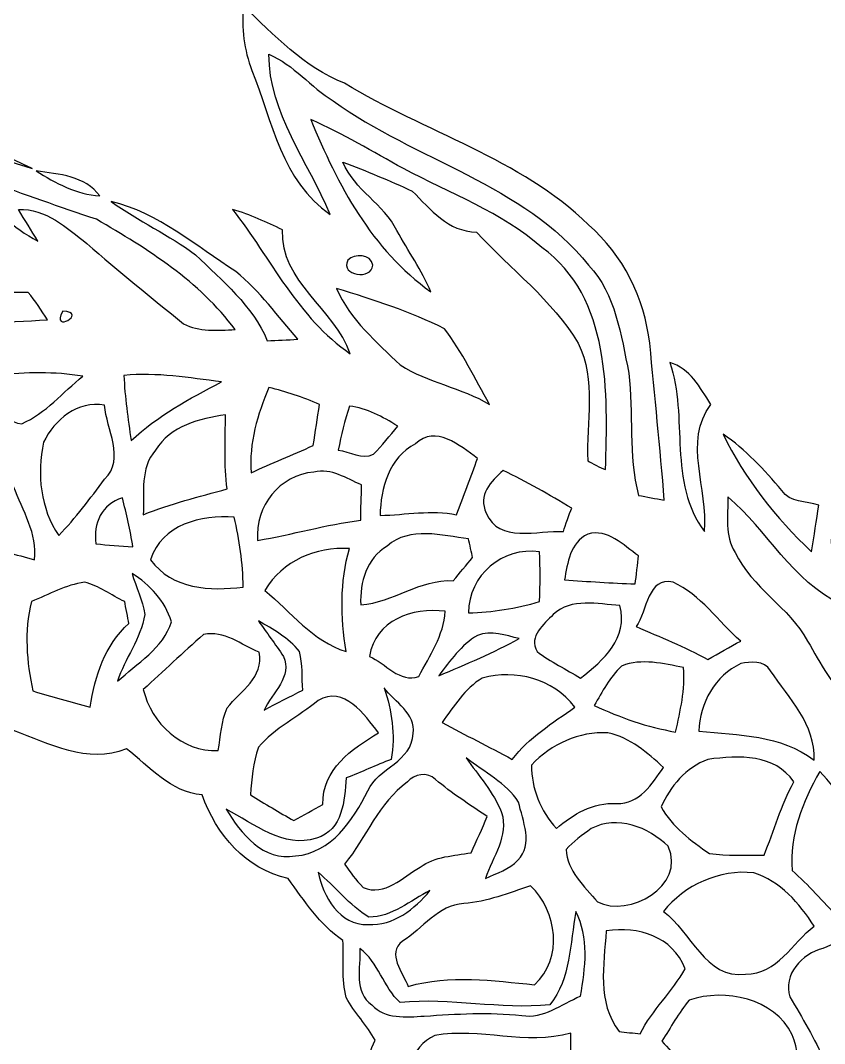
# Model space of a CAD drawing. Extents: x -110 to 93, y -182 to 230.
# Drawn here: x 11.39 to 45.23, y -60.71 to -17.64 of the extents above; entities that cross this region are included whole.
import ezdxf

# ---------------------------------------------------------------- set-up
doc = ezdxf.new("R2010")
doc.units = 0
doc.header["$MEASUREMENT"] = 0
doc.layers.add('LAAG_1', color=7, linetype='CONTINUOUS')

msp = doc.modelspace()

# ---------------------------------------------------------------- linework, layer by layer
at = {"layer": 'LAAG_1', "color": 250}
for points, knots in [([(20.7632, -17.0338), (22.0843, -18.2531), (23.3037, -19.6087), (25.0312, -20.2859), (25.0312, -20.2859), (28.42, -22.3533), (32.418, -23.4377), (35.2986, -26.2501), (35.2986, -26.2501), (36.7551, -27.5036), (37.636, -29.3335), (37.8735, -31.2301), (37.8735, -31.2301), (38.076, -33.433), (38.3133, -35.6354), (38.484, -37.8378), (38.484, -37.8378), (38.1107, -37.7694), (37.738, -37.7024), (37.3986, -37.635), (37.3986, -37.635), (36.9584, -35.9401), (37.1958, -34.1785), (36.9926, -32.4842), (36.9926, -32.4842), (36.6537, -30.8916), (36.4503, -29.1638), (35.2986, -27.9434), (35.2986, -27.9434), (32.5531, -24.5214), (28.0132, -23.5397), (24.5578, -21.0321), (24.5578, -21.0321), (23.6086, -20.4555), (22.8971, -19.5069), (21.8469, -19.0665), (21.8469, -19.0665), (21.847, -21.54), (23.5071, -23.6069), (24.4218, -25.8087), (24.4218, -25.8087), (22.3885, -24.4195), (21.9824, -21.8789), (21.1345, -19.7444), (21.1345, -19.7444), (20.7968, -18.8972), (20.6947, -17.948), (20.763, -17.0339), (20.763, -17.0339), (20.763, -17.0339), (20.7632, -17.0338), (20.7632, -17.0338)], [0, 0, 0, 0, 0.0769231, 0.0769231, 0.0769231, 0.0769231, 0.1538462, 0.1538462, 0.1538462, 0.1538462, 0.2307692, 0.2307692, 0.2307692, 0.2307692, 0.3076923, 0.3076923, 0.3076923, 0.3076923, 0.3846154, 0.3846154, 0.3846154, 0.3846154, 0.4615385, 0.4615385, 0.4615385, 0.4615385, 0.5384615, 0.5384615, 0.5384615, 0.5384615, 0.6153846, 0.6153846, 0.6153846, 0.6153846, 0.6923077, 0.6923077, 0.6923077, 0.6923077, 0.7692308, 0.7692308, 0.7692308, 0.7692308, 0.8461538, 0.8461538, 0.8461538, 0.8461538, 0.9230769, 0.9230769, 0.9230769, 0.9230769, 1, 1, 1, 1]), ([(0.5345, -17.9816), (2.296, -18.8627), (3.8212, -20.2187), (5.6506, -20.9983), (5.6506, -20.9983), (7.751, -21.9119), (9.8184, -22.8956), (11.8846, -23.8775), (11.8846, -23.8775), (10.225, -23.3016), (8.5311, -22.9975), (6.904, -22.387), (6.904, -22.387), (5.7867, -22.0481), (4.9727, -20.9642), (3.7522, -21.0321), (3.7522, -21.0321), (4.4653, -23.6069), (5.9893, -25.9444), (7.7173, -27.9434), (7.7173, -27.9434), (7.108, -27.8414), (6.5315, -27.7064), (5.9216, -27.6051), (5.9216, -27.6051), (5.8202, -26.9613), (5.7178, -26.2836), (5.1766, -25.877), (5.1766, -25.877), (2.8718, -23.7418), (1.8892, -20.7262), (0.5343, -17.9816), (0.5343, -17.9816), (0.5343, -17.9816), (0.5345, -17.9816), (0.5345, -17.9816)], [0, 0, 0, 0, 0.1111111, 0.1111111, 0.1111111, 0.1111111, 0.2222222, 0.2222222, 0.2222222, 0.2222222, 0.3333333, 0.3333333, 0.3333333, 0.3333333, 0.4444444, 0.4444444, 0.4444444, 0.4444444, 0.5555556, 0.5555556, 0.5555556, 0.5555556, 0.6666667, 0.6666667, 0.6666667, 0.6666667, 0.7777778, 0.7777778, 0.7777778, 0.7777778, 0.8888889, 0.8888889, 0.8888889, 0.8888889, 1, 1, 1, 1]), ([(23.6086, -21.8111), (24.964, -22.4205), (26.2176, -23.1656), (27.5057, -23.8775), (27.5057, -23.8775), (29.4707, -24.9288), (31.6384, -25.7069), (33.3333, -27.1989), (33.3333, -27.1989), (36.247, -29.2992), (36.1113, -33.3648), (36.0107, -36.5496), (36.0107, -36.5496), (35.8073, -36.4822), (35.4332, -36.2796), (35.2645, -36.1777), (35.2645, -36.1777), (35.1968, -34.5509), (35.637, -32.7895), (34.8573, -31.2301), (34.8573, -31.2301), (33.7736, -29.4007), (32.0119, -28.1136), (30.5886, -26.5548), (30.5886, -26.5548), (29.3694, -26.5206), (28.6573, -25.6059), (27.8777, -24.8267), (27.8777, -24.8267), (26.9294, -24.3854), (25.9465, -23.9794), (24.964, -23.6069), (24.964, -23.6069), (25.4384, -24.7925), (26.6919, -25.369), (27.234, -26.4865), (27.234, -26.4865), (27.7087, -27.3681), (28.2843, -28.1477), (28.6573, -29.0613), (28.6573, -29.0613), (26.184, -27.3002), (24.727, -24.5552), (23.6084, -21.8111), (23.6084, -21.8111), (23.6084, -21.8111), (23.6086, -21.8111), (23.6086, -21.8111)], [0, 0, 0, 0, 0.0833333, 0.0833333, 0.0833333, 0.0833333, 0.1666667, 0.1666667, 0.1666667, 0.1666667, 0.25, 0.25, 0.25, 0.25, 0.3333333, 0.3333333, 0.3333333, 0.3333333, 0.4166667, 0.4166667, 0.4166667, 0.4166667, 0.5, 0.5, 0.5, 0.5, 0.5833333, 0.5833333, 0.5833333, 0.5833333, 0.6666667, 0.6666667, 0.6666667, 0.6666667, 0.75, 0.75, 0.75, 0.75, 0.8333333, 0.8333333, 0.8333333, 0.8333333, 0.9166667, 0.9166667, 0.9166667, 0.9166667, 1, 1, 1, 1]), ([(5.4131, -22.8954), (8.5311, -23.8095), (11.5121, -24.9965), (14.5951, -26.0127), (14.5951, -26.0127), (16.7309, -27.2655), (18.9325, -28.6217), (20.4231, -30.6548), (20.4231, -30.6548), (19.6782, -30.689), (18.8989, -30.7562), (18.2554, -30.4173), (18.2554, -30.4173), (16.9, -29.2992), (15.5103, -28.2149), (14.1889, -27.0287), (14.1889, -27.0287), (13.3421, -26.3846), (12.461, -25.5387), (11.3088, -25.6059), (11.3088, -25.6059), (11.5804, -26.0461), (11.851, -26.4865), (12.1227, -26.9274), (12.1227, -26.9274), (11.0725, -26.3846), (10.2586, -25.5387), (9.4111, -24.7595), (9.4111, -24.7595), (9.2757, -24.8267), (9.005, -24.9965), (8.869, -25.0633), (8.869, -25.0633), (8.9709, -26.0461), (9.2084, -26.9951), (9.3434, -27.9781), (9.3434, -27.9781), (7.7856, -26.5206), (5.9893, -25.0633), (5.4129, -22.8956), (5.4129, -22.8956), (5.4129, -22.8956), (5.4131, -22.8954), (5.4131, -22.8954)], [0, 0, 0, 0, 0.0909091, 0.0909091, 0.0909091, 0.0909091, 0.1818182, 0.1818182, 0.1818182, 0.1818182, 0.2727273, 0.2727273, 0.2727273, 0.2727273, 0.3636364, 0.3636364, 0.3636364, 0.3636364, 0.4545455, 0.4545455, 0.4545455, 0.4545455, 0.5454545, 0.5454545, 0.5454545, 0.5454545, 0.6363636, 0.6363636, 0.6363636, 0.6363636, 0.7272727, 0.7272727, 0.7272727, 0.7272727, 0.8181818, 0.8181818, 0.8181818, 0.8181818, 0.9090909, 0.9090909, 0.9090909, 0.9090909, 1, 1, 1, 1]), ([(12.0538, -23.9794), (13.0038, -24.1148), (14.1217, -24.1827), (14.7311, -25.0297), (14.7311, -25.0297), (13.7493, -24.9623), (12.8676, -24.4873), (12.0538, -23.9794), (12.0538, -23.9794), (12.0538, -23.9794), (12.0538, -23.9794), (12.0538, -23.9794)], [0, 0, 0, 0, 0.3333333, 0.3333333, 0.3333333, 0.3333333, 0.6666667, 0.6666667, 0.6666667, 0.6666667, 1, 1, 1, 1]), ([(15.2051, -25.267), (17.2046, -25.7408), (18.764, -27.1301), (20.4572, -28.2149), (20.4572, -28.2149), (21.4734, -29.0277), (22.2194, -30.1126), (23.0669, -31.0609), (23.0669, -31.0609), (22.6266, -31.095), (22.1858, -31.095), (21.7785, -31.1288), (21.7785, -31.1288), (21.1692, -29.6375), (19.8819, -28.6217), (18.764, -27.5036), (18.764, -27.5036), (17.6454, -26.6902), (16.3571, -26.081), (15.2049, -25.2671), (15.2049, -25.2671), (15.2049, -25.2671), (15.2051, -25.267), (15.2051, -25.267)], [0, 0, 0, 0, 0.1666667, 0.1666667, 0.1666667, 0.1666667, 0.3333333, 0.3333333, 0.3333333, 0.3333333, 0.5, 0.5, 0.5, 0.5, 0.6666667, 0.6666667, 0.6666667, 0.6666667, 0.8333333, 0.8333333, 0.8333333, 0.8333333, 1, 1, 1, 1]), ([(20.3217, -25.6059), (21.0672, -25.8087), (21.7449, -26.1482), (22.4226, -26.4529), (22.4226, -26.4529), (22.3207, -28.6558), (24.625, -29.7739), (25.2691, -31.6703), (25.2691, -31.6703), (23.067, -30.1805), (21.9147, -27.6391), (20.3217, -25.6059), (20.3217, -25.6059), (20.3217, -25.6059), (20.3217, -25.6059), (20.3217, -25.6059)], [0, 0, 0, 0, 0.25, 0.25, 0.25, 0.25, 0.5, 0.5, 0.5, 0.5, 0.75, 0.75, 0.75, 0.75, 1, 1, 1, 1]), ([(25.168, -27.74), (25.4384, -27.4353), (26.1502, -27.47), (26.2176, -27.9434), (26.2176, -27.9434), (26.184, -28.5875), (24.8284, -28.3836), (25.1678, -27.74), (25.1678, -27.74), (25.1678, -27.74), (25.168, -27.74), (25.168, -27.74)], [0, 0, 0, 0, 0.3333333, 0.3333333, 0.3333333, 0.3333333, 0.6666667, 0.6666667, 0.6666667, 0.6666667, 1, 1, 1, 1]), ([(3.6173, -27.6721), (5.2102, -28.2485), (6.8027, -28.9605), (8.4971, -29.2315), (8.4971, -29.2315), (9.5814, -29.4352), (10.631, -29.0277), (11.7159, -29.0955), (11.7159, -29.0955), (12.0208, -29.4352), (12.2576, -29.8411), (12.5287, -30.2477), (12.5287, -30.2477), (10.7325, -30.3495), (8.9031, -30.4173), (7.0732, -30.4509), (7.0732, -30.4509), (5.7867, -29.7049), (4.6338, -28.7236), (3.6173, -27.6723), (3.6173, -27.6723), (3.6173, -27.6723), (3.6173, -27.6721), (3.6173, -27.6721)], [0, 0, 0, 0, 0.1666667, 0.1666667, 0.1666667, 0.1666667, 0.3333333, 0.3333333, 0.3333333, 0.3333333, 0.5, 0.5, 0.5, 0.5, 0.6666667, 0.6666667, 0.6666667, 0.6666667, 0.8333333, 0.8333333, 0.8333333, 0.8333333, 1, 1, 1, 1]), ([(46.9542, -33.433), (48.0044, -31.5354), (48.9532, -29.3335), (50.9186, -28.2149), (50.9186, -28.2149), (50.7832, -30.8916), (50.9865, -33.6023), (51.2239, -36.2796), (51.2239, -36.2796), (52.3752, -41.6321), (51.4273, -47.3251), (48.9875, -52.2043), (48.9875, -52.2043), (48.9191, -52.0352), (48.7158, -51.6963), (48.6138, -51.5266), (48.6138, -51.5266), (49.4278, -49.1885), (49.9021, -46.7824), (50.2405, -44.343), (50.2405, -44.343), (49.6311, -40.4809), (50.139, -36.5164), (49.8332, -32.5856), (49.8332, -32.5856), (49.3941, -32.0103), (48.9191, -32.7553), (48.4789, -32.9591), (48.4789, -32.9591), (48.2421, -32.9923), (47.7681, -32.9923), (47.5306, -32.9923), (47.5306, -32.9923), (47.6991, -34.1783), (47.9366, -35.4321), (47.4964, -36.5837), (47.4964, -36.5837), (46.5135, -39.0576), (47.9366, -42.0729), (46.1414, -44.2758), (46.1414, -44.2758), (46.7167, -44.8511), (46.5133, -45.6648), (46.412, -46.3763), (46.412, -46.3763), (45.5652, -45.6991), (45.0565, -44.716), (44.5137, -43.7666), (44.5137, -43.7666), (43.7353, -42.3433), (42.1764, -41.5306), (41.4645, -40.0408), (41.4645, -40.0408), (41.0248, -39.3289), (41.1604, -38.4814), (41.1604, -37.7024), (41.1604, -37.7024), (42.82, -39.0908), (43.8713, -41.2602), (45.9035, -42.209), (45.9035, -42.209), (45.8027, -41.124), (45.3612, -40.0408), (45.5652, -38.9558), (45.5652, -38.9558), (45.9712, -37.0922), (46.0053, -35.1268), (46.9542, -33.4331), (46.9542, -33.4331), (46.9542, -33.4331), (46.9542, -33.433), (46.9542, -33.433)], [0, 0, 0, 0, 0.0555556, 0.0555556, 0.0555556, 0.0555556, 0.1111111, 0.1111111, 0.1111111, 0.1111111, 0.1666667, 0.1666667, 0.1666667, 0.1666667, 0.2222222, 0.2222222, 0.2222222, 0.2222222, 0.2777778, 0.2777778, 0.2777778, 0.2777778, 0.3333333, 0.3333333, 0.3333333, 0.3333333, 0.3888889, 0.3888889, 0.3888889, 0.3888889, 0.4444444, 0.4444444, 0.4444444, 0.4444444, 0.5, 0.5, 0.5, 0.5, 0.5555556, 0.5555556, 0.5555556, 0.5555556, 0.6111111, 0.6111111, 0.6111111, 0.6111111, 0.6666667, 0.6666667, 0.6666667, 0.6666667, 0.7222222, 0.7222222, 0.7222222, 0.7222222, 0.7777778, 0.7777778, 0.7777778, 0.7777778, 0.8333333, 0.8333333, 0.8333333, 0.8333333, 0.8888889, 0.8888889, 0.8888889, 0.8888889, 0.9444444, 0.9444444, 0.9444444, 0.9444444, 1, 1, 1, 1]), ([(24.6924, -28.9262), (26.2512, -29.4007), (27.81, -29.9094), (29.2326, -30.6207), (29.2326, -30.6207), (29.9788, -31.6031), (30.5203, -32.7216), (31.1303, -33.8055), (31.1303, -33.8055), (29.9447, -33.0942), (28.5217, -32.8903), (27.3697, -32.1448), (27.3697, -32.1448), (26.3873, -31.1969), (25.2691, -30.2477), (24.6924, -28.9264), (24.6924, -28.9264), (24.6924, -28.9264), (24.6924, -28.9262), (24.6924, -28.9262)], [0, 0, 0, 0, 0.2, 0.2, 0.2, 0.2, 0.4, 0.4, 0.4, 0.4, 0.6, 0.6, 0.6, 0.6, 0.8, 0.8, 0.8, 0.8, 1, 1, 1, 1]), ([(13.1717, -29.8756), (14.291, -29.9429), (12.6306, -30.8582), (13.1717, -29.8758), (13.1717, -29.8758), (13.1717, -29.8758), (13.1717, -29.8756), (13.1717, -29.8756)], [0, 0, 0, 0, 0.5, 0.5, 0.5, 0.5, 1, 1, 1, 1]), ([(38.7201, -32.0433), (39.568, -32.2808), (39.974, -33.0942), (40.4489, -33.8055), (40.4489, -33.8055), (39.2631, -35.3643), (40.347, -37.3634), (40.1774, -39.1597), (40.1774, -39.1597), (38.6192, -37.0922), (39.4991, -34.3478), (38.7199, -32.0435), (38.7199, -32.0435), (38.7199, -32.0435), (38.7201, -32.0433), (38.7201, -32.0433)], [0, 0, 0, 0, 0.25, 0.25, 0.25, 0.25, 0.5, 0.5, 0.5, 0.5, 0.75, 0.75, 0.75, 0.75, 1, 1, 1, 1]), ([(10.4284, -32.5855), (11.6142, -32.4499), (12.8334, -32.4165), (14.0192, -32.6203), (14.0192, -32.6203), (13.1717, -33.2974), (12.461, -34.1785), (11.4444, -34.6189), (11.4444, -34.6189), (10.4625, -34.5509), (10.5297, -33.331), (10.4282, -32.5856), (10.4282, -32.5856), (10.4282, -32.5856), (10.4284, -32.5855), (10.4284, -32.5855)], [0, 0, 0, 0, 0.25, 0.25, 0.25, 0.25, 0.5, 0.5, 0.5, 0.5, 0.75, 0.75, 0.75, 0.75, 1, 1, 1, 1]), ([(15.7473, -32.5855), (17.1364, -32.4499), (18.4918, -32.6869), (19.8478, -32.8567), (19.8478, -32.8567), (18.4918, -33.5679), (17.1705, -34.2804), (16.0524, -35.3302), (16.0524, -35.3302), (15.9175, -34.4153), (15.7813, -33.5008), (15.7473, -32.5856), (15.7473, -32.5856), (15.7473, -32.5856), (15.7473, -32.5855), (15.7473, -32.5855)], [0, 0, 0, 0, 0.25, 0.25, 0.25, 0.25, 0.5, 0.5, 0.5, 0.5, 0.75, 0.75, 0.75, 0.75, 1, 1, 1, 1]), ([(21.847, -33.0942), (22.5583, -33.2633), (23.2696, -33.5008), (23.982, -33.8055), (23.982, -33.8055), (23.8801, -34.3813), (23.8118, -34.9577), (23.7099, -35.5336), (23.7099, -35.5336), (22.8296, -35.9401), (21.9483, -36.2796), (21.1013, -36.6856), (21.1013, -36.6856), (20.9995, -35.4321), (21.3725, -34.2117), (21.8469, -33.0942), (21.8469, -33.0942), (21.8469, -33.0942), (21.847, -33.0942), (21.847, -33.0942)], [0, 0, 0, 0, 0.2, 0.2, 0.2, 0.2, 0.4, 0.4, 0.4, 0.4, 0.6, 0.6, 0.6, 0.6, 0.8, 0.8, 0.8, 0.8, 1, 1, 1, 1]), ([(12.3597, -35.3979), (12.8335, -34.4496), (13.7823, -33.6363), (14.9345, -33.8402), (14.9345, -33.8402), (15.0033, -34.8557), (15.815, -36.0757), (14.9345, -36.9568), (14.9345, -36.9568), (14.3251, -37.7694), (13.7151, -38.5828), (13.0036, -39.3289), (13.0036, -39.3289), (12.2242, -38.1761), (12.0885, -36.7534), (12.3595, -35.398), (12.3595, -35.398), (12.3595, -35.398), (12.3597, -35.3979), (12.3597, -35.3979)], [0, 0, 0, 0, 0.2, 0.2, 0.2, 0.2, 0.4, 0.4, 0.4, 0.4, 0.6, 0.6, 0.6, 0.6, 0.8, 0.8, 0.8, 0.8, 1, 1, 1, 1]), ([(25.235, -33.8732), (25.9806, -33.9746), (26.6242, -34.3142), (27.2678, -34.7208), (27.2678, -34.7208), (26.9294, -35.1268), (26.6242, -35.5336), (26.2512, -35.9055), (26.2512, -35.9055), (25.7773, -36.1434), (25.235, -35.7711), (24.7606, -35.7368), (24.7606, -35.7368), (24.8963, -35.0937), (25.0312, -34.4838), (25.235, -33.8733), (25.235, -33.8733), (25.235, -33.8733), (25.235, -33.8732), (25.235, -33.8732)], [0, 0, 0, 0, 0.2, 0.2, 0.2, 0.2, 0.4, 0.4, 0.4, 0.4, 0.6, 0.6, 0.6, 0.6, 0.8, 0.8, 0.8, 0.8, 1, 1, 1, 1]), ([(17.0686, -35.7368), (17.7128, -34.6861), (18.9325, -34.4155), (20.017, -34.2459), (20.017, -34.2459), (20.0171, -35.296), (19.9491, -36.3468), (20.0853, -37.3634), (20.0853, -37.3634), (18.8989, -37.7022), (17.7127, -37.9735), (16.5605, -38.4473), (16.5605, -38.4473), (16.5947, -37.5331), (16.425, -36.4824), (17.0686, -35.7368), (17.0686, -35.7368), (17.0686, -35.7368), (17.0686, -35.7368), (17.0686, -35.7368)], [0, 0, 0, 0, 0.2, 0.2, 0.2, 0.2, 0.4, 0.4, 0.4, 0.4, 0.6, 0.6, 0.6, 0.6, 0.8, 0.8, 0.8, 0.8, 1, 1, 1, 1]), ([(28.0134, -35.4657), (28.8607, -34.6528), (29.8773, -35.5336), (30.6222, -36.0757), (30.6222, -36.0757), (30.3511, -36.8547), (30.0469, -37.6681), (29.7411, -38.4473), (29.7411, -38.4473), (28.6911, -38.2444), (27.6071, -38.4473), (26.5232, -38.4814), (26.5232, -38.4814), (26.5559, -37.3297), (26.8953, -36.0421), (28.0132, -35.4657), (28.0132, -35.4657), (28.0132, -35.4657), (28.0134, -35.4657), (28.0134, -35.4657)], [0, 0, 0, 0, 0.2, 0.2, 0.2, 0.2, 0.4, 0.4, 0.4, 0.4, 0.6, 0.6, 0.6, 0.6, 0.8, 0.8, 0.8, 0.8, 1, 1, 1, 1]), ([(40.9565, -35.0596), (41.9059, -35.7032), (42.6845, -36.5496), (43.4305, -37.4311), (43.4305, -37.4311), (43.7699, -37.9397), (44.4471, -37.8714), (44.9893, -38.0418), (44.9893, -38.0418), (44.888, -38.6846), (44.786, -39.3289), (44.684, -40.0061), (44.684, -40.0061), (43.1594, -38.5828), (41.8717, -36.9221), (40.9565, -35.0596), (40.9565, -35.0596), (40.9565, -35.0596), (40.9565, -35.0596), (40.9565, -35.0596)], [0, 0, 0, 0, 0.2, 0.2, 0.2, 0.2, 0.4, 0.4, 0.4, 0.4, 0.6, 0.6, 0.6, 0.6, 0.8, 0.8, 0.8, 0.8, 1, 1, 1, 1]), ([(21.3725, -39.5315), (21.2706, -38.0752), (22.2877, -36.7875), (23.7439, -36.6515), (23.7439, -36.6515), (24.4901, -36.4822), (25.0995, -36.9221), (25.7431, -37.1943), (25.7431, -37.1943), (25.7431, -37.7022), (25.7095, -38.1762), (25.7095, -38.6848), (25.7095, -38.6848), (24.2526, -38.8544), (22.8294, -39.2946), (21.3725, -39.5316), (21.3725, -39.5316), (21.3725, -39.5316), (21.3725, -39.5315), (21.3725, -39.5315)], [0, 0, 0, 0, 0.2, 0.2, 0.2, 0.2, 0.4, 0.4, 0.4, 0.4, 0.6, 0.6, 0.6, 0.6, 0.8, 0.8, 0.8, 0.8, 1, 1, 1, 1]), ([(30.9952, -38.3799), (30.6222, -37.635), (31.1986, -37.0251), (31.7067, -36.5837), (31.7067, -36.5837), (32.6897, -37.0586), (33.638, -37.6009), (34.5873, -38.1762), (34.5873, -38.1762), (34.4855, -38.4135), (34.3151, -38.888), (34.2479, -39.1597), (34.2479, -39.1597), (33.164, -39.0908), (31.5033, -39.6678), (30.9952, -38.3801), (30.9952, -38.3801), (30.9952, -38.3801), (30.9952, -38.3799), (30.9952, -38.3799)], [0, 0, 0, 0, 0.2, 0.2, 0.2, 0.2, 0.4, 0.4, 0.4, 0.4, 0.6, 0.6, 0.6, 0.6, 0.8, 0.8, 0.8, 0.8, 1, 1, 1, 1]), ([(9.5473, -38.7529), (10.0554, -38.2444), (10.5974, -37.7694), (11.1065, -37.2615), (11.1065, -37.2615), (11.4782, -38.278), (12.1227, -39.2612), (11.9865, -40.3449), (11.9865, -40.3449), (11.2074, -40.1415), (10.4282, -39.9046), (9.6491, -39.6678), (9.6491, -39.6678), (9.6145, -39.3625), (9.5814, -39.0578), (9.5471, -38.7531), (9.5471, -38.7531), (9.5471, -38.7531), (9.5473, -38.7529), (9.5473, -38.7529)], [0, 0, 0, 0, 0.2, 0.2, 0.2, 0.2, 0.4, 0.4, 0.4, 0.4, 0.6, 0.6, 0.6, 0.6, 0.8, 0.8, 0.8, 0.8, 1, 1, 1, 1]), ([(14.5621, -39.6676), (14.4602, -38.8202), (14.7989, -38.0071), (15.6805, -37.7365), (15.6805, -37.7365), (15.8492, -38.4135), (16.0183, -39.0909), (16.1203, -39.8027), (16.1203, -39.8027), (15.6122, -39.7691), (15.0705, -39.735), (14.5619, -39.6678), (14.5619, -39.6678), (14.5619, -39.6678), (14.5621, -39.6676), (14.5621, -39.6676)], [0, 0, 0, 0, 0.25, 0.25, 0.25, 0.25, 0.5, 0.5, 0.5, 0.5, 0.75, 0.75, 0.75, 0.75, 1, 1, 1, 1]), ([(16.8664, -40.3449), (17.3407, -38.8544), (19.0004, -38.4473), (20.3894, -38.5497), (20.3894, -38.5497), (20.5928, -39.498), (20.763, -40.481), (20.763, -41.497), (20.763, -41.497), (19.3734, -41.6657), (17.7804, -41.5989), (16.8663, -40.3449), (16.8663, -40.3449), (16.8663, -40.3449), (16.8664, -40.3449), (16.8664, -40.3449)], [0, 0, 0, 0, 0.25, 0.25, 0.25, 0.25, 0.5, 0.5, 0.5, 0.5, 0.75, 0.75, 0.75, 0.75, 1, 1, 1, 1]), ([(26.828, -39.7691), (27.7764, -38.9216), (29.1313, -39.3289), (30.2498, -39.4639), (30.2498, -39.4639), (30.2841, -39.6676), (30.3852, -40.0744), (30.4184, -40.2435), (30.4184, -40.2435), (30.1485, -40.5823), (29.8773, -40.8872), (29.6058, -41.2255), (29.6058, -41.2255), (28.1824, -41.1582), (27.0985, -42.1413), (25.7095, -42.2421), (25.7095, -42.2421), (25.6754, -41.2943), (25.9465, -40.2776), (26.828, -39.7691), (26.828, -39.7691), (26.828, -39.7691), (26.828, -39.7691), (26.828, -39.7691)], [0, 0, 0, 0, 0.1666667, 0.1666667, 0.1666667, 0.1666667, 0.3333333, 0.3333333, 0.3333333, 0.3333333, 0.5, 0.5, 0.5, 0.5, 0.6666667, 0.6666667, 0.6666667, 0.6666667, 0.8333333, 0.8333333, 0.8333333, 0.8333333, 1, 1, 1, 1]), ([(34.2821, -41.1923), (34.4172, -40.4809), (34.5185, -39.6335), (35.2645, -39.2612), (35.2645, -39.2612), (36.1113, -39.0235), (36.755, -39.735), (37.3986, -40.1757), (37.3986, -40.1757), (37.3656, -40.4809), (37.2977, -41.0563), (37.2635, -41.3615), (37.2635, -41.3615), (36.2807, -41.3272), (35.2645, -41.2602), (34.2821, -41.1923), (34.2821, -41.1923), (34.2821, -41.1923), (34.2821, -41.1923), (34.2821, -41.1923)], [0, 0, 0, 0, 0.2, 0.2, 0.2, 0.2, 0.4, 0.4, 0.4, 0.4, 0.6, 0.6, 0.6, 0.6, 0.8, 0.8, 0.8, 0.8, 1, 1, 1, 1]), ([(21.6772, -41.6321), (22.4226, -40.3789), (23.8118, -39.8027), (25.235, -39.8705), (25.235, -39.8705), (24.8284, -41.2943), (24.8625, -42.7502), (25.0995, -44.207), (25.0995, -44.207), (23.6758, -43.7666), (22.7615, -42.5473), (21.6772, -41.6321), (21.6772, -41.6321), (21.6772, -41.6321), (21.6772, -41.6321), (21.6772, -41.6321)], [0, 0, 0, 0, 0.25, 0.25, 0.25, 0.25, 0.5, 0.5, 0.5, 0.5, 0.75, 0.75, 0.75, 0.75, 1, 1, 1, 1]), ([(30.2498, -42.5813), (30.2498, -40.9885), (31.6725, -39.8027), (33.2312, -40.0061), (33.2312, -40.0061), (33.2661, -40.6842), (33.2659, -41.3957), (33.2312, -42.107), (33.2312, -42.107), (32.2495, -42.4117), (31.2327, -42.5473), (30.2498, -42.5815), (30.2498, -42.5815), (30.2498, -42.5815), (30.2498, -42.5813), (30.2498, -42.5813)], [0, 0, 0, 0, 0.25, 0.25, 0.25, 0.25, 0.5, 0.5, 0.5, 0.5, 0.75, 0.75, 0.75, 0.75, 1, 1, 1, 1]), ([(11.8512, -42.1069), (12.5967, -41.8023), (13.3079, -41.3957), (14.0875, -41.2943), (14.0875, -41.2943), (14.697, -41.4298), (15.2049, -41.8364), (15.7813, -42.107), (15.7813, -42.107), (15.815, -42.3433), (15.9175, -42.7847), (15.9505, -43.0217), (15.9505, -43.0217), (14.9345, -43.9711), (14.5279, -45.2241), (14.3251, -46.5454), (14.3251, -46.5454), (13.5112, -46.3421), (12.6979, -46.1046), (11.9188, -45.8682), (11.9188, -45.8682), (11.6482, -44.6488), (11.5463, -43.3611), (11.851, -42.107), (11.851, -42.107), (11.851, -42.107), (11.8512, -42.1069), (11.8512, -42.1069)], [0, 0, 0, 0, 0.1428571, 0.1428571, 0.1428571, 0.1428571, 0.2857143, 0.2857143, 0.2857143, 0.2857143, 0.4285714, 0.4285714, 0.4285714, 0.4285714, 0.5714286, 0.5714286, 0.5714286, 0.5714286, 0.7142857, 0.7142857, 0.7142857, 0.7142857, 0.8571429, 0.8571429, 0.8571429, 0.8571429, 1, 1, 1, 1]), ([(16.0871, -40.9208), (16.8327, -41.3957), (17.4757, -42.0729), (17.7467, -42.9545), (17.7467, -42.9545), (17.4086, -44.0724), (16.2899, -44.716), (15.4773, -45.4616), (15.4773, -45.4616), (15.7815, -44.5127), (16.4586, -43.6647), (16.6288, -42.6498), (16.6288, -42.6498), (16.5275, -42.0398), (16.2563, -41.497), (16.0871, -40.9208), (16.0871, -40.9208), (16.0871, -40.9208), (16.0871, -40.9208), (16.0871, -40.9208)], [0, 0, 0, 0, 0.2, 0.2, 0.2, 0.2, 0.4, 0.4, 0.4, 0.4, 0.6, 0.6, 0.6, 0.6, 0.8, 0.8, 0.8, 0.8, 1, 1, 1, 1]), ([(37.2977, -43.1577), (37.7717, -42.5136), (37.7716, -41.0222), (38.8561, -41.2943), (38.8561, -41.2943), (40.0082, -41.8023), (40.7532, -42.9545), (41.7025, -43.7666), (41.7025, -43.7666), (41.2287, -44.0041), (40.7872, -44.2758), (40.3134, -44.5464), (40.3134, -44.5464), (39.3305, -44.0041), (38.3133, -43.5975), (37.2977, -43.1579), (37.2977, -43.1579), (37.2977, -43.1579), (37.2977, -43.1577), (37.2977, -43.1577)], [0, 0, 0, 0, 0.2, 0.2, 0.2, 0.2, 0.4, 0.4, 0.4, 0.4, 0.6, 0.6, 0.6, 0.6, 0.8, 0.8, 0.8, 0.8, 1, 1, 1, 1]), ([(33.8078, -42.6498), (34.5874, -41.9383), (35.6711, -42.209), (36.62, -42.2762), (36.62, -42.2762), (36.9584, -43.6316), (35.9423, -44.581), (34.9592, -45.3256), (34.9592, -45.3256), (34.3493, -44.953), (33.7057, -44.6488), (33.1299, -44.207), (33.1299, -44.207), (32.7576, -43.5639), (33.4346, -43.0553), (33.8076, -42.6498), (33.8076, -42.6498), (33.8076, -42.6498), (33.8078, -42.6498), (33.8078, -42.6498)], [0, 0, 0, 0, 0.2, 0.2, 0.2, 0.2, 0.4, 0.4, 0.4, 0.4, 0.6, 0.6, 0.6, 0.6, 0.8, 0.8, 0.8, 0.8, 1, 1, 1, 1]), ([(26.0825, -44.4107), (26.3195, -42.8856), (27.8777, -42.3434), (29.2673, -42.5136), (29.2673, -42.5136), (29.1991, -43.5298), (28.6232, -44.3773), (28.1494, -45.2588), (28.1494, -45.2588), (27.3697, -45.5629), (26.7261, -44.682), (26.0825, -44.4109), (26.0825, -44.4109), (26.0825, -44.4109), (26.0825, -44.4107), (26.0825, -44.4107)], [0, 0, 0, 0, 0.25, 0.25, 0.25, 0.25, 0.5, 0.5, 0.5, 0.5, 0.75, 0.75, 0.75, 0.75, 1, 1, 1, 1]), ([(21.4072, -42.9203), (22.0166, -43.2597), (22.6596, -43.6317), (23.1341, -44.207), (23.1341, -44.207), (23.2696, -44.7501), (23.236, -45.2924), (23.2696, -45.8346), (23.2696, -45.8346), (22.7281, -46.1046), (22.1858, -46.3763), (21.643, -46.681), (21.643, -46.681), (21.9825, -45.9359), (22.863, -45.2588), (22.4564, -44.4109), (22.4564, -44.4109), (22.1181, -43.9028), (21.7449, -43.3947), (21.4071, -42.9204), (21.4071, -42.9204), (21.4071, -42.9204), (21.4072, -42.9203), (21.4072, -42.9203)], [0, 0, 0, 0, 0.1666667, 0.1666667, 0.1666667, 0.1666667, 0.3333333, 0.3333333, 0.3333333, 0.3333333, 0.5, 0.5, 0.5, 0.5, 0.6666667, 0.6666667, 0.6666667, 0.6666667, 0.8333333, 0.8333333, 0.8333333, 0.8333333, 1, 1, 1, 1]), ([(19.1018, -43.4962), (19.9493, -43.2934), (20.6947, -43.9369), (21.4396, -44.2417), (21.4396, -44.2417), (21.6432, -45.2924), (20.6611, -45.8682), (20.0853, -46.5801), (20.0853, -46.5801), (19.8478, -47.1559), (19.8131, -47.7655), (19.7117, -48.3753), (19.7117, -48.3753), (18.1877, -48.443), (16.8999, -47.2238), (16.5605, -45.801), (16.5605, -45.801), (17.4086, -45.055), (18.2217, -44.2417), (19.1018, -43.4962), (19.1018, -43.4962), (19.1018, -43.4962), (19.1018, -43.4962), (19.1018, -43.4962)], [0, 0, 0, 0, 0.1666667, 0.1666667, 0.1666667, 0.1666667, 0.3333333, 0.3333333, 0.3333333, 0.3333333, 0.5, 0.5, 0.5, 0.5, 0.6666667, 0.6666667, 0.6666667, 0.6666667, 0.8333333, 0.8333333, 0.8333333, 0.8333333, 1, 1, 1, 1]), ([(30.6222, -43.5298), (31.1986, -43.2934), (31.8086, -43.5298), (32.3839, -43.6647), (32.3839, -43.6647), (31.3001, -44.2416), (30.1484, -44.7503), (28.9958, -45.2241), (28.9958, -45.2241), (29.4707, -44.581), (29.9445, -43.9369), (30.6222, -43.5298), (30.6222, -43.5298), (30.6222, -43.5298), (30.6222, -43.5298), (30.6222, -43.5298)], [0, 0, 0, 0, 0.25, 0.25, 0.25, 0.25, 0.5, 0.5, 0.5, 0.5, 0.75, 0.75, 0.75, 0.75, 1, 1, 1, 1]), ([(36.6877, -44.8175), (37.5343, -44.4797), (38.4499, -44.716), (39.2974, -44.8852), (39.2974, -44.8852), (39.3641, -45.801), (39.1612, -46.7151), (38.958, -47.5961), (38.958, -47.5961), (37.7717, -47.3923), (36.62, -46.9857), (35.5346, -46.4782), (35.5346, -46.4782), (35.874, -45.9023), (36.1787, -45.2924), (36.6877, -44.8175), (36.6877, -44.8175), (36.6877, -44.8175), (36.6877, -44.8175), (36.6877, -44.8175)], [0, 0, 0, 0, 0.2, 0.2, 0.2, 0.2, 0.4, 0.4, 0.4, 0.4, 0.6, 0.6, 0.6, 0.6, 0.8, 0.8, 0.8, 0.8, 1, 1, 1, 1]), ([(39.9405, -47.5621), (39.974, -46.3763), (40.6176, -45.2241), (41.7025, -44.716), (41.7025, -44.716), (42.1087, -44.6488), (42.6845, -44.5464), (42.956, -45.0207), (42.956, -45.0207), (43.7353, -46.1729), (44.8533, -47.291), (44.786, -48.7815), (44.786, -48.7815), (43.3628, -47.6981), (41.6342, -47.7318), (39.9404, -47.5621), (39.9404, -47.5621), (39.9404, -47.5621), (39.9405, -47.5621), (39.9405, -47.5621)], [0, 0, 0, 0, 0.2, 0.2, 0.2, 0.2, 0.4, 0.4, 0.4, 0.4, 0.6, 0.6, 0.6, 0.6, 0.8, 0.8, 0.8, 0.8, 1, 1, 1, 1]), ([(29.1313, -47.19), (29.6398, -46.5123), (30.0805, -45.7663), (30.8261, -45.3256), (30.8261, -45.3256), (32.2495, -44.953), (33.7734, -45.3256), (34.7228, -46.5454), (34.7228, -46.5454), (33.7736, -47.2238), (32.7905, -47.8338), (32.0797, -48.7478), (32.0797, -48.7478), (31.0967, -48.2057), (30.1137, -47.7318), (29.1313, -47.1901), (29.1313, -47.1901), (29.1313, -47.1901), (29.1313, -47.19), (29.1313, -47.19)], [0, 0, 0, 0, 0.2, 0.2, 0.2, 0.2, 0.4, 0.4, 0.4, 0.4, 0.6, 0.6, 0.6, 0.6, 0.8, 0.8, 0.8, 0.8, 1, 1, 1, 1]), ([(23.9132, -46.2748), (24.998, -45.6303), (25.8786, -46.8501), (26.4544, -47.6304), (26.4544, -47.6304), (25.3365, -48.3076), (24.0833, -49.1555), (24.1171, -50.6449), (24.1171, -50.6449), (23.71, -50.8824), (23.3037, -51.0863), (22.8971, -51.3233), (22.8971, -51.3233), (22.2877, -50.9843), (21.6772, -50.6109), (21.0672, -50.2394), (21.0672, -50.2394), (21.1346, -49.5615), (21.1692, -48.8834), (21.4071, -48.2404), (21.4071, -48.2404), (22.0843, -47.4259), (23.1005, -46.9521), (23.9132, -46.2748), (23.9132, -46.2748), (23.9132, -46.2748), (23.9132, -46.2748), (23.9132, -46.2748)], [0, 0, 0, 0, 0.1428571, 0.1428571, 0.1428571, 0.1428571, 0.2857143, 0.2857143, 0.2857143, 0.2857143, 0.4285714, 0.4285714, 0.4285714, 0.4285714, 0.5714286, 0.5714286, 0.5714286, 0.5714286, 0.7142857, 0.7142857, 0.7142857, 0.7142857, 0.8571429, 0.8571429, 0.8571429, 0.8571429, 1, 1, 1, 1]), ([(26.6919, -45.7322), (27.1329, -46.3421), (28.0479, -46.8165), (27.9113, -47.6635), (27.9113, -47.6635), (27.8778, -48.8498), (26.4544, -49.0868), (26.0136, -50.0696), (26.0136, -50.0696), (25.3706, -51.3233), (24.4901, -52.6782), (22.9643, -52.8143), (22.9643, -52.8143), (21.61, -53.0518), (20.6611, -51.8649), (20.0511, -50.8488), (20.0511, -50.8488), (21.237, -51.4588), (22.4564, -52.509), (23.8459, -52.0682), (23.8459, -52.0682), (24.964, -51.7305), (25.0312, -50.4769), (25.0995, -49.527), (25.0995, -49.527), (25.7431, -49.2895), (26.3525, -48.9847), (26.9972, -48.7478), (26.9972, -48.7478), (27.167, -47.6981), (27.0308, -46.7151), (26.6919, -45.7322), (26.6919, -45.7322), (26.6919, -45.7322), (26.6919, -45.7322), (26.6919, -45.7322)], [0, 0, 0, 0, 0.1111111, 0.1111111, 0.1111111, 0.1111111, 0.2222222, 0.2222222, 0.2222222, 0.2222222, 0.3333333, 0.3333333, 0.3333333, 0.3333333, 0.4444444, 0.4444444, 0.4444444, 0.4444444, 0.5555556, 0.5555556, 0.5555556, 0.5555556, 0.6666667, 0.6666667, 0.6666667, 0.6666667, 0.7777778, 0.7777778, 0.7777778, 0.7777778, 0.8888889, 0.8888889, 0.8888889, 0.8888889, 1, 1, 1, 1]), ([(6.4638, -48.1383), (7.9885, -47.9015), (9.6491, -48.3076), (11.1065, -47.5285), (11.1065, -47.5285), (12.6308, -48.1038), (14.1889, -48.9511), (15.8492, -48.3076), (15.8492, -48.3076), (16.8327, -49.0536), (17.7127, -50.1369), (19.0344, -50.2394), (19.0344, -50.2394), (19.6444, -51.9331), (20.8638, -53.3565), (22.6596, -53.7631), (22.6596, -53.7631), (23.3379, -54.7108), (23.982, -55.6944), (24.964, -56.3717), (24.964, -56.3717), (24.998, -57.1513), (24.8961, -57.9981), (25.0995, -58.7778), (25.0995, -58.7778), (25.4384, -59.4214), (25.9806, -59.9295), (26.3193, -60.5736), (26.3193, -60.5736), (25.9465, -61.3863), (25.6753, -62.2674), (25.5397, -63.1485), (25.5397, -63.1485), (24.8963, -63.8603), (24.0493, -64.4026), (23.4724, -65.1475), (23.4724, -65.1475), (23.2024, -65.9608), (23.3709, -66.8078), (23.2696, -67.6552), (23.2696, -67.6552), (22.8971, -68.1974), (22.2194, -68.4342), (21.7449, -68.9082), (21.7449, -68.9082), (20.9658, -69.4168), (20.8302, -70.4328), (20.4915, -71.2809), (20.4915, -71.2809), (18.5933, -71.6522), (16.5947, -72.5343), (15.7473, -74.4314), (15.7473, -74.4314), (14.6298, -74.567), (13.4098, -74.7704), (12.6306, -75.651), (12.6306, -75.651), (12.0208, -76.4642), (10.9363, -76.0244), (10.0895, -76.0917), (10.0895, -76.0917), (8.9031, -76.1595), (8.157, -77.2102), (7.3107, -77.8875), (7.3107, -77.8875), (6.4638, -78.1585), (5.5485, -77.6164), (4.668, -77.8202), (4.668, -77.8202), (3.8212, -77.8875), (3.2789, -78.9377), (2.3973, -78.7679), (2.3973, -78.7679), (1.0419, -78.5315), (-0.3126, -78.5315), (-1.6679, -78.7013), (-1.6679, -78.7013), (-2.312, -78.9718), (-2.888, -79.3785), (-3.5322, -79.616), (-3.5322, -79.616), (-4.3448, -79.4805), (-5.0904, -79.0739), (-5.9378, -79.0401), (-5.9378, -79.0401), (-7.8352, -79.1069), (-9.631, -78.0902), (-11.5625, -78.4975), (-11.5625, -78.4975), (-13.019, -77.786), (-14.6457, -77.5149), (-16.2043, -77.8543), (-16.2043, -77.8543), (-17.3902, -76.6681), (-19.0162, -76.1595), (-20.6432, -76.0917), (-20.6432, -76.0917), (-21.6936, -75.3808), (-22.9131, -75.0757), (-24.0314, -74.5329), (-24.0314, -74.5329), (-23.6247, -73.5846), (-22.7094, -72.941), (-22.2689, -71.9922), (-22.2689, -71.9922), (-21.9303, -70.9419), (-20.9138, -70.3315), (-20.5073, -69.3153), (-20.5073, -69.3153), (-19.9985, -68.1638), (-18.6772, -67.7225), (-18.1019, -66.6386), (-18.1019, -66.6386), (-17.6613, -66.0286), (-17.7632, -65.0803), (-16.9836, -64.673), (-16.9836, -64.673), (-15.6279, -63.7921), (-14.3743, -62.5721), (-14.0355, -60.8782), (-14.0355, -60.8782), (-12.8835, -60.0314), (-11.6294, -59.2518), (-10.8169, -58.0324), (-10.8169, -58.0324), (-9.0551, -57.3551), (-8.3774, -55.457), (-6.7506, -54.6095), (-6.7506, -54.6095), (-5.8028, -54.1355), (-5.2595, -53.2546), (-4.9207, -52.3056), (-4.9207, -52.3056), (-3.7012, -52.0352), (-2.6505, -51.3233), (-1.7022, -50.5111), (-1.7022, -50.5111), (-1.1935, -50.0355), (-0.4481, -50.1711), (0.1619, -50.0355), (0.1619, -50.0355), (1.0419, -49.9005), (1.6524, -49.2228), (2.3301, -48.7815), (2.3301, -48.7815), (3.7192, -48.6458), (5.2444, -49.0536), (6.4638, -48.1385), (6.4638, -48.1385), (6.4638, -48.1385), (6.4638, -48.1383), (6.4638, -48.1383)], [0, 0, 0, 0, 0.0263158, 0.0263158, 0.0263158, 0.0263158, 0.0526316, 0.0526316, 0.0526316, 0.0526316, 0.0789474, 0.0789474, 0.0789474, 0.0789474, 0.1052632, 0.1052632, 0.1052632, 0.1052632, 0.1315789, 0.1315789, 0.1315789, 0.1315789, 0.1578947, 0.1578947, 0.1578947, 0.1578947, 0.1842105, 0.1842105, 0.1842105, 0.1842105, 0.2105263, 0.2105263, 0.2105263, 0.2105263, 0.2368421, 0.2368421, 0.2368421, 0.2368421, 0.2631579, 0.2631579, 0.2631579, 0.2631579, 0.2894737, 0.2894737, 0.2894737, 0.2894737, 0.3157895, 0.3157895, 0.3157895, 0.3157895, 0.3421053, 0.3421053, 0.3421053, 0.3421053, 0.3684211, 0.3684211, 0.3684211, 0.3684211, 0.3947368, 0.3947368, 0.3947368, 0.3947368, 0.4210526, 0.4210526, 0.4210526, 0.4210526, 0.4473684, 0.4473684, 0.4473684, 0.4473684, 0.4736842, 0.4736842, 0.4736842, 0.4736842, 0.5, 0.5, 0.5, 0.5, 0.5263158, 0.5263158, 0.5263158, 0.5263158, 0.5526316, 0.5526316, 0.5526316, 0.5526316, 0.5789474, 0.5789474, 0.5789474, 0.5789474, 0.6052632, 0.6052632, 0.6052632, 0.6052632, 0.6315789, 0.6315789, 0.6315789, 0.6315789, 0.6578947, 0.6578947, 0.6578947, 0.6578947, 0.6842105, 0.6842105, 0.6842105, 0.6842105, 0.7105263, 0.7105263, 0.7105263, 0.7105263, 0.7368421, 0.7368421, 0.7368421, 0.7368421, 0.7631579, 0.7631579, 0.7631579, 0.7631579, 0.7894737, 0.7894737, 0.7894737, 0.7894737, 0.8157895, 0.8157895, 0.8157895, 0.8157895, 0.8421053, 0.8421053, 0.8421053, 0.8421053, 0.8684211, 0.8684211, 0.8684211, 0.8684211, 0.8947368, 0.8947368, 0.8947368, 0.8947368, 0.9210526, 0.9210526, 0.9210526, 0.9210526, 0.9473684, 0.9473684, 0.9473684, 0.9473684, 0.9736842, 0.9736842, 0.9736842, 0.9736842, 1, 1, 1, 1]), ([(32.8925, -48.9847), (33.7393, -48.1038), (34.8915, -47.5621), (36.1113, -47.6304), (36.1113, -47.6304), (37.0598, -47.8336), (37.7716, -48.4772), (38.4499, -49.0868), (38.4499, -49.0868), (37.9751, -49.7649), (37.4328, -50.6449), (36.4845, -50.6109), (36.4845, -50.6109), (35.4679, -50.5441), (34.6545, -51.0522), (33.9432, -51.6622), (33.9432, -51.6622), (33.2661, -50.9171), (32.8925, -49.9672), (32.8925, -48.9847), (32.8925, -48.9847), (32.8925, -48.9847), (32.8925, -48.9847), (32.8925, -48.9847)], [0, 0, 0, 0, 0.1666667, 0.1666667, 0.1666667, 0.1666667, 0.3333333, 0.3333333, 0.3333333, 0.3333333, 0.5, 0.5, 0.5, 0.5, 0.6666667, 0.6666667, 0.6666667, 0.6666667, 0.8333333, 0.8333333, 0.8333333, 0.8333333, 1, 1, 1, 1]), ([(40.3135, -48.7477), (41.6344, -48.5792), (43.1258, -48.5108), (43.9379, -49.6972), (43.9379, -49.6972), (43.3958, -50.6796), (43.0916, -51.7641), (42.6845, -52.7801), (42.6845, -52.7801), (41.9059, -52.7801), (41.1268, -52.8143), (40.3812, -52.7123), (40.3812, -52.7123), (39.601, -52.1701), (38.8218, -51.5949), (38.348, -50.7469), (38.348, -50.7469), (38.7201, -49.9005), (39.3982, -49.0868), (40.3134, -48.7478), (40.3134, -48.7478), (40.3134, -48.7478), (40.3135, -48.7477), (40.3135, -48.7477)], [0, 0, 0, 0, 0.1666667, 0.1666667, 0.1666667, 0.1666667, 0.3333333, 0.3333333, 0.3333333, 0.3333333, 0.5, 0.5, 0.5, 0.5, 0.6666667, 0.6666667, 0.6666667, 0.6666667, 0.8333333, 0.8333333, 0.8333333, 0.8333333, 1, 1, 1, 1]), ([(30.1485, -48.68), (30.8935, -49.2895), (31.8427, -49.7309), (32.3508, -50.5441), (32.3508, -50.5441), (32.5201, -51.3233), (32.9933, -52.3403), (32.3165, -52.9835), (32.3165, -52.9835), (31.9779, -53.3901), (31.4356, -53.5257), (30.9612, -53.7631), (30.9612, -53.7631), (31.2665, -52.8478), (31.9442, -51.9663), (31.6384, -50.9843), (31.6384, -50.9843), (31.3001, -50.1369), (30.6565, -49.4251), (30.1484, -48.68), (30.1484, -48.68), (30.1484, -48.68), (30.1485, -48.68), (30.1485, -48.68)], [0, 0, 0, 0, 0.1666667, 0.1666667, 0.1666667, 0.1666667, 0.3333333, 0.3333333, 0.3333333, 0.3333333, 0.5, 0.5, 0.5, 0.5, 0.6666667, 0.6666667, 0.6666667, 0.6666667, 0.8333333, 0.8333333, 0.8333333, 0.8333333, 1, 1, 1, 1]), ([(27.6744, -49.6972), (27.946, -49.3578), (28.5217, -49.2564), (28.8607, -49.5958), (28.8607, -49.5958), (29.5381, -50.1711), (30.2839, -50.6449), (31.0295, -51.1541), (31.0295, -51.1541), (30.8262, -51.6622), (30.5886, -52.1701), (30.3511, -52.6782), (30.3511, -52.6782), (29.6398, -52.8143), (28.8271, -52.8143), (28.2166, -53.2882), (28.2166, -53.2882), (27.4712, -53.6953), (26.7261, -54.5417), (25.8114, -54.1357), (25.8114, -54.1357), (25.5067, -53.8308), (25.2691, -53.4914), (25.0312, -53.1531), (25.0312, -53.1531), (25.9465, -52.0352), (26.4544, -50.5777), (27.6744, -49.6972), (27.6744, -49.6972), (27.6744, -49.6972), (27.6744, -49.6972), (27.6744, -49.6972)], [0, 0, 0, 0, 0.125, 0.125, 0.125, 0.125, 0.25, 0.25, 0.25, 0.25, 0.375, 0.375, 0.375, 0.375, 0.5, 0.5, 0.5, 0.5, 0.625, 0.625, 0.625, 0.625, 0.75, 0.75, 0.75, 0.75, 0.875, 0.875, 0.875, 0.875, 1, 1, 1, 1]), ([(45.0229, -49.2564), (46.7167, -50.9507), (47.191, -53.3223), (47.5983, -55.593), (47.5983, -55.593), (46.9884, -55.5247), (46.3778, -55.5247), (45.8025, -55.3891), (45.8025, -55.3891), (45.1586, -54.7455), (44.5484, -54.0337), (43.8713, -53.4237), (43.8713, -53.4237), (43.7353, -51.9331), (44.3109, -50.5441), (45.0229, -49.2564), (45.0229, -49.2564), (45.0229, -49.2564), (45.0229, -49.2564), (45.0229, -49.2564)], [0, 0, 0, 0, 0.2, 0.2, 0.2, 0.2, 0.4, 0.4, 0.4, 0.4, 0.6, 0.6, 0.6, 0.6, 0.8, 0.8, 0.8, 0.8, 1, 1, 1, 1]), ([(35.4002, -51.6622), (36.5187, -51.0863), (37.8058, -51.5949), (38.6527, -52.4076), (38.6527, -52.4076), (39.3982, -54.1014), (36.9926, -55.4227), (35.6711, -54.7455), (35.6711, -54.7455), (35.129, -54.1014), (34.3834, -53.4237), (34.3493, -52.5433), (34.3493, -52.5433), (34.6545, -52.2043), (35.027, -51.9331), (35.4, -51.6622), (35.4, -51.6622), (35.4, -51.6622), (35.4002, -51.6622), (35.4002, -51.6622)], [0, 0, 0, 0, 0.2, 0.2, 0.2, 0.2, 0.4, 0.4, 0.4, 0.4, 0.6, 0.6, 0.6, 0.6, 0.8, 0.8, 0.8, 0.8, 1, 1, 1, 1]), ([(38.4501, -55.1517), (39.3305, -54.0337), (40.8215, -53.3565), (42.2447, -53.5257), (42.2447, -53.5257), (43.3628, -53.864), (44.1756, -54.8134), (44.786, -55.7621), (44.786, -55.7621), (43.8713, -56.473), (43.2271, -57.7949), (41.9059, -57.7949), (41.9059, -57.7949), (40.2116, -57.9981), (39.601, -55.9996), (38.4499, -55.1517), (38.4499, -55.1517), (38.4499, -55.1517), (38.4501, -55.1517), (38.4501, -55.1517)], [0, 0, 0, 0, 0.2, 0.2, 0.2, 0.2, 0.4, 0.4, 0.4, 0.4, 0.6, 0.6, 0.6, 0.6, 0.8, 0.8, 0.8, 0.8, 1, 1, 1, 1]), ([(23.9132, -53.4914), (24.625, -54.1014), (25.235, -54.8817), (26.0483, -55.3891), (26.0483, -55.3891), (27.0308, -55.3891), (27.81, -54.6778), (28.6232, -54.2717), (28.6232, -54.2717), (27.9791, -55.0502), (27.0985, -55.7621), (26.0136, -55.6944), (26.0136, -55.6944), (24.8284, -55.7621), (24.1171, -54.5076), (23.9132, -53.4914), (23.9132, -53.4914), (23.9132, -53.4914), (23.9132, -53.4914), (23.9132, -53.4914)], [0, 0, 0, 0, 0.2, 0.2, 0.2, 0.2, 0.4, 0.4, 0.4, 0.4, 0.6, 0.6, 0.6, 0.6, 0.8, 0.8, 0.8, 0.8, 1, 1, 1, 1]), ([(30.0471, -54.8134), (31.0295, -54.7455), (31.9442, -54.3731), (32.8589, -54.0678), (32.8589, -54.0678), (33.9774, -55.1517), (34.2479, -57.1171), (33.028, -58.2358), (33.028, -58.2358), (31.2665, -58.0654), (29.4707, -57.7949), (27.7085, -58.3028), (27.7085, -58.3028), (27.4712, -57.7271), (26.7933, -56.9143), (27.471, -56.4058), (27.471, -56.4058), (28.3187, -55.863), (28.9626, -54.8817), (30.0469, -54.8134), (30.0469, -54.8134), (30.0469, -54.8134), (30.0471, -54.8134), (30.0471, -54.8134)], [0, 0, 0, 0, 0.1666667, 0.1666667, 0.1666667, 0.1666667, 0.3333333, 0.3333333, 0.3333333, 0.3333333, 0.5, 0.5, 0.5, 0.5, 0.6666667, 0.6666667, 0.6666667, 0.6666667, 0.8333333, 0.8333333, 0.8333333, 0.8333333, 1, 1, 1, 1]), ([(34.7559, -55.1517), (35.3323, -56.2371), (35.1632, -57.5243), (34.9592, -58.7101), (34.9592, -58.7101), (34.1466, -59.0489), (33.401, -59.6926), (32.4859, -59.5229), (32.4859, -59.5229), (31.0967, -59.3878), (29.7411, -59.4556), (28.3862, -59.5569), (28.3862, -59.5569), (27.6072, -59.5912), (26.7261, -59.6926), (26.184, -59.0826), (26.184, -59.0826), (25.4048, -58.5745), (25.7095, -57.4902), (25.6753, -56.7111), (25.6753, -56.7111), (26.4544, -57.2862), (26.6578, -58.3371), (27.3697, -58.9812), (27.3697, -58.9812), (29.5038, -58.7778), (31.5712, -59.2859), (33.6721, -59.0826), (33.6721, -59.0826), (34.5533, -57.9645), (34.5185, -56.5072), (34.7559, -55.1517), (34.7559, -55.1517), (34.7559, -55.1517), (34.7559, -55.1517), (34.7559, -55.1517)], [0, 0, 0, 0, 0.1111111, 0.1111111, 0.1111111, 0.1111111, 0.2222222, 0.2222222, 0.2222222, 0.2222222, 0.3333333, 0.3333333, 0.3333333, 0.3333333, 0.4444444, 0.4444444, 0.4444444, 0.4444444, 0.5555556, 0.5555556, 0.5555556, 0.5555556, 0.6666667, 0.6666667, 0.6666667, 0.6666667, 0.7777778, 0.7777778, 0.7777778, 0.7777778, 0.8888889, 0.8888889, 0.8888889, 0.8888889, 1, 1, 1, 1]), ([(36.0437, -55.9649), (37.3986, -55.7621), (38.8218, -56.2024), (39.364, -57.5584), (39.364, -57.5584), (38.822, -58.5405), (37.975, -59.2859), (37.4664, -60.3025), (37.4664, -60.3025), (37.2301, -60.2684), (36.8228, -60.2348), (36.5864, -60.201), (36.5864, -60.201), (35.6372, -58.9465), (35.9423, -57.4224), (36.0437, -55.9651), (36.0437, -55.9651), (36.0437, -55.9651), (36.0437, -55.9649), (36.0437, -55.9649)], [0, 0, 0, 0, 0.2, 0.2, 0.2, 0.2, 0.4, 0.4, 0.4, 0.4, 0.6, 0.6, 0.6, 0.6, 0.8, 0.8, 0.8, 0.8, 1, 1, 1, 1]), ([(45.1586, -56.7111), (46.0053, -56.2702), (46.9542, -56.3381), (47.8011, -56.6091), (47.8011, -56.6091), (47.8348, -58.2015), (48.0721, -59.8275), (47.6319, -61.3863), (47.6319, -61.3863), (46.8187, -61.3863), (46.0384, -61.3863), (45.2263, -61.4542), (45.2263, -61.4542), (44.8192, -60.5057), (44.278, -59.6243), (43.7699, -58.7437), (43.7699, -58.7437), (43.4643, -57.8284), (44.278, -56.9143), (45.1584, -56.7111), (45.1584, -56.7111), (45.1584, -56.7111), (45.1586, -56.7111), (45.1586, -56.7111)], [0, 0, 0, 0, 0.1666667, 0.1666667, 0.1666667, 0.1666667, 0.3333333, 0.3333333, 0.3333333, 0.3333333, 0.5, 0.5, 0.5, 0.5, 0.6666667, 0.6666667, 0.6666667, 0.6666667, 0.8333333, 0.8333333, 0.8333333, 0.8333333, 1, 1, 1, 1]), ([(39.5333, -58.8797), (41.0585, -58.3707), (43.0916, -58.8115), (43.8713, -60.3361), (43.8713, -60.3361), (44.1077, -60.9455), (44.1418, -61.5902), (44.2096, -62.2338), (44.2096, -62.2338), (42.7864, -61.9968), (41.3632, -62.0304), (39.974, -62.3353), (39.974, -62.3353), (39.4314, -61.7593), (38.8901, -61.1831), (38.3821, -60.6072), (38.3821, -60.6072), (38.7537, -60.0314), (39.0935, -59.4214), (39.5333, -58.8799), (39.5333, -58.8799), (39.5333, -58.8799), (39.5333, -58.8797), (39.5333, -58.8797)], [0, 0, 0, 0, 0.1666667, 0.1666667, 0.1666667, 0.1666667, 0.3333333, 0.3333333, 0.3333333, 0.3333333, 0.5, 0.5, 0.5, 0.5, 0.6666667, 0.6666667, 0.6666667, 0.6666667, 0.8333333, 0.8333333, 0.8333333, 0.8333333, 1, 1, 1, 1]), ([(28.8272, -60.3702), (30.7242, -60.0314), (32.6555, -60.8106), (34.5532, -60.2684), (34.5532, -60.2684), (34.5533, -61.3527), (34.6209, -62.4708), (34.3151, -63.5215), (34.3151, -63.5215), (33.9091, -64.3011), (33.028, -64.8428), (32.1474, -64.8771), (32.1474, -64.8771), (31.3337, -64.4026), (30.6565, -63.7243), (29.9788, -63.1149), (29.9788, -63.1149), (29.1991, -63.1147), (28.42, -63.1485), (27.6408, -63.1485), (27.6408, -63.1485), (27.4712, -62.0983), (27.81, -60.8442), (28.8271, -60.3703), (28.8271, -60.3703), (28.8271, -60.3703), (28.8272, -60.3702), (28.8272, -60.3702)], [0, 0, 0, 0, 0.1428571, 0.1428571, 0.1428571, 0.1428571, 0.2857143, 0.2857143, 0.2857143, 0.2857143, 0.4285714, 0.4285714, 0.4285714, 0.4285714, 0.5714286, 0.5714286, 0.5714286, 0.5714286, 0.7142857, 0.7142857, 0.7142857, 0.7142857, 0.8571429, 0.8571429, 0.8571429, 0.8571429, 1, 1, 1, 1])]:
    msp.add_open_spline(points, degree=3, knots=knots, dxfattribs=at)

doc.saveas('drawing.dxf')
